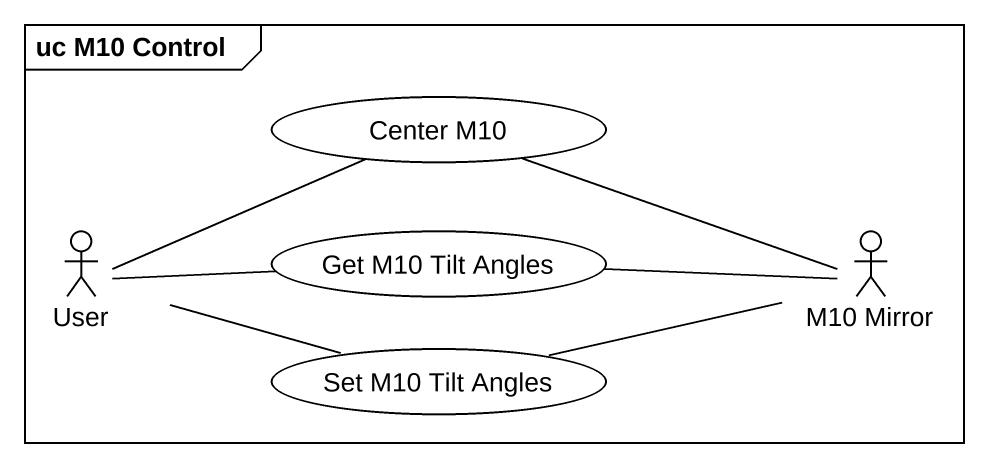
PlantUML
@startuml
mainframe uc M10 Control
usecase "Center M10" as Center_M10
actor User
usecase "Get M10 Tilt Angles" as Get_M10_Tilt_Angles
actor "M10 Mirror" as M10_Mirror
usecase "Set M10 Tilt Angles" as Set_M10_Tilt_Angles
Center_M10 -right- M10_Mirror
User -right- Center_M10
User -right- Get_M10_Tilt_Angles
User -right- Set_M10_Tilt_Angles
Get_M10_Tilt_Angles -right- M10_Mirror
Set_M10_Tilt_Angles -right- M10_Mirror
@enduml
